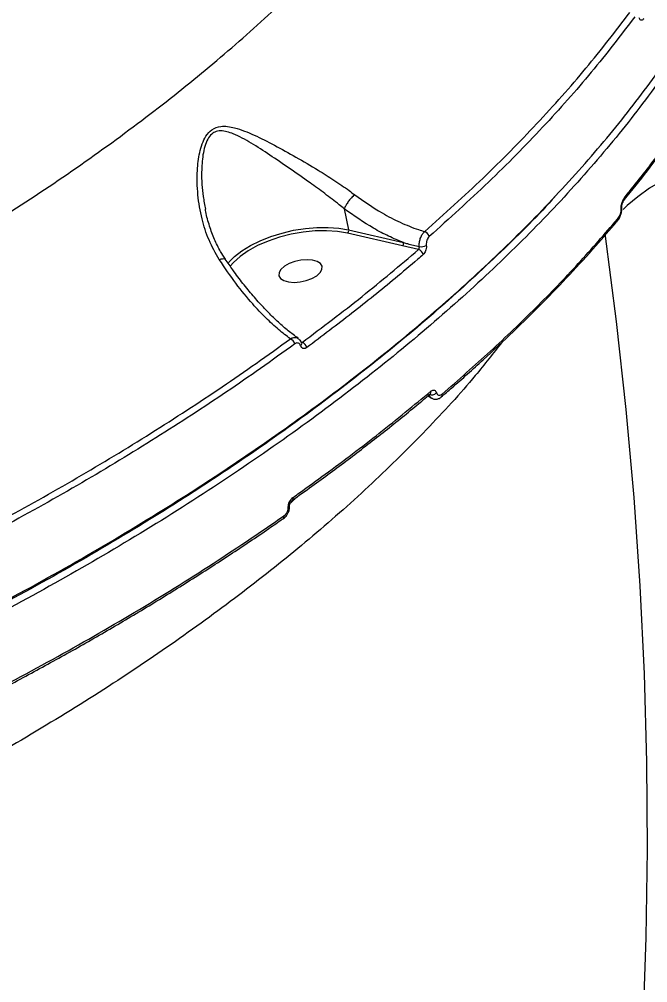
# Model space of a CAD drawing. Header units: millimetres. Extents: x -7720 to 6073, y -7402 to 5433.
# Drawn here: x 1564.4 to 1692.6, y -1005.5 to -808.9 of the extents above; entities that cross this region are included whole.
import ezdxf

# ---------------------------------------------------------------- set-up
doc = ezdxf.new("R2010")
doc.units = ezdxf.units.MM
for name, color, linetype in [('DIKOM_ОБЪЕКТ', 7, 'Continuous'), ('DIKOM_РАЗМЕР_ЗОНА', 7, 'Continuous'), ('DIKOM_РАЗМЕР_ОБЪЕКТА', 7, 'Continuous')]:
    doc.layers.add(name, color=color, linetype=linetype)
doc.styles.add('style1', font='arial.ttf', dxfattribs={"width": 0.8})
doc.dimstyles.new('1-50', dxfattribs={"dimtxt": 300, "dimasz": 200, "dimexe": 100, "dimexo": 0, "dimgap": 100, "dimtad": 1, "dimtxsty": 'style1', "dimcen": 200, "dimclrd": 7, "dimclre": 7, "dimclrt": 7, "dimadec": 1, "dimazin": 2, "dimtfac": 1, "dimtmove": 0, "dimatfit": 2, "dimfxl": 0, "dimlwd": 25, "dimlwe": 18, "dimarcsym": 0})

# ---------------------------------------------------------------- blocks, each defined once
blk = doc.blocks.new('*D1')
at = {"layer": 'Defpoints', "color": 0, "transparency": 16777216}
for p in [(-3938.71, 77.29), (4572.68, -275.21), (4572.68, -6577.9)]:
    blk.add_point(p, dxfattribs=at)
at = {"layer": 'DIKOM_РАЗМЕР_ОБЪЕКТА', "color": 7, "lineweight": 18, "transparency": 16777216}
for p, q in [((-3938.71, 77.29), (-3938.71, -6677.9)), ((4572.68, -275.21), (4572.68, -6677.9))]:
    blk.add_line(p, q, dxfattribs=at)
at = {"layer": 'DIKOM_РАЗМЕР_ОБЪЕКТА', "color": 7, "lineweight": 25, "transparency": 16777216}
blk.add_line((-3738.71, -6577.9), (4372.68, -6577.9), dxfattribs=at)
at = {"layer": 'DIKOM_РАЗМЕР_ОБЪЕКТА', "color": 7, "transparency": 16777216}
for points in [[(-3738.71, -6544.56), (-3738.71, -6611.23), (-3938.71, -6577.9)], [(4372.68, -6544.56), (4372.68, -6611.23), (4572.68, -6577.9)]]:
    blk.add_solid(points, dxfattribs=at)
at = {"layer": 'DIKOM_РАЗМЕР_ОБЪЕКТА', "color": 7, "transparency": 16777216, "insert": (316.98, -6324.72), "char_height": 300, "attachment_point": 5, "style": 'style1'}
blk.add_mtext('8500', dxfattribs=at)
blk = doc.blocks.new('*D2')
at = {"layer": 'Defpoints', "color": 0, "transparency": 16777216}
for p in [(-2365.16, 5433.02), (-7269.56, -6016.09), (1800.96, -6016.09)]:
    blk.add_point(p, dxfattribs=at)
at = {"layer": 'DIKOM_РАЗМЕР_ЗОНА', "color": 7, "lineweight": 18, "transparency": 16777216}
for p, q in [((-2365.16, 5433.02), (-7369.56, 5433.02)), ((1800.96, -6016.09), (-7369.56, -6016.09))]:
    blk.add_line(p, q, dxfattribs=at)
at = {"layer": 'DIKOM_РАЗМЕР_ЗОНА', "color": 7, "lineweight": 25, "transparency": 16777216}
blk.add_line((-7269.56, 5233.02), (-7269.56, -5816.09), dxfattribs=at)
at = {"layer": 'DIKOM_РАЗМЕР_ЗОНА', "color": 7, "transparency": 16777216}
for points in [[(-7302.9, 5233.02), (-7236.23, 5233.02), (-7269.56, 5433.02)], [(-7302.9, -5816.09), (-7236.23, -5816.09), (-7269.56, -6016.09)]]:
    blk.add_solid(points, dxfattribs=at)
at = {"layer": 'DIKOM_РАЗМЕР_ЗОНА', "color": 7, "transparency": 16777216, "insert": (-7522.73, -291.53), "char_height": 300, "attachment_point": 5, "rotation": 90, "style": 'style1'}
blk.add_mtext('11500', dxfattribs=at)
blk = doc.blocks.new('*D3')
at = {"layer": 'Defpoints', "color": 0, "transparency": 16777216}
for p in [(-5938.71, -432.44), (6072.68, -1006.94), (6072.68, -7302.44)]:
    blk.add_point(p, dxfattribs=at)
at = {"layer": 'DIKOM_РАЗМЕР_ЗОНА', "color": 7, "lineweight": 18, "transparency": 16777216}
for p, q in [((-5938.71, -432.44), (-5938.71, -7402.44)), ((6072.68, -1006.94), (6072.68, -7402.44))]:
    blk.add_line(p, q, dxfattribs=at)
at = {"layer": 'DIKOM_РАЗМЕР_ЗОНА', "color": 7, "lineweight": 25, "transparency": 16777216}
blk.add_line((-5738.71, -7302.44), (5872.68, -7302.44), dxfattribs=at)
at = {"layer": 'DIKOM_РАЗМЕР_ЗОНА', "color": 7, "transparency": 16777216}
for points in [[(-5738.71, -7269.1), (-5738.71, -7335.77), (-5938.71, -7302.44)], [(5872.68, -7269.1), (5872.68, -7335.77), (6072.68, -7302.44)]]:
    blk.add_solid(points, dxfattribs=at)
at = {"layer": 'DIKOM_РАЗМЕР_ЗОНА', "color": 7, "transparency": 16777216, "insert": (66.98, -7049.26), "char_height": 300, "attachment_point": 5, "style": 'style1'}
blk.add_mtext('12000', dxfattribs=at)

msp = doc.modelspace()

# ---------------------------------------------------------------- linework, layer by layer
at = {"layer": 'DIKOM_ОБЪЕКТ', "color": 7, "linetype": 'Continuous', "lineweight": 15}
for p, q in [((1630.745, -847.58), (1631.626, -851.864)), ((1642.616, -855.145), (1631.411, -852.533)), ((1631.626, -851.864), (1642.83, -854.475)), ((1645.879, -855.886), (1642.616, -855.145)), ((1621.859, -874.658), (1622.143, -874.835)), ((1648.244, -885.371), (1648.232, -885.38)), ((1650.54, -885.954), (1650.503, -885.983))]:
    msp.add_line(p, q, dxfattribs=at)
at = {"layer": 'DIKOM_ОБЪЕКТ', "color": 7, "linetype": 'Continuous', "lineweight": 15, "flags": 128}
for points in [[(1727.325, -833.489), (1723.545, -833.737), (1719.754, -834.167), (1715.986, -834.776), (1712.275, -835.558), (1708.655, -836.506), (1705.159, -837.612), (1701.82, -838.866), (1698.666, -840.255), (1695.728, -841.768), (1693.032, -843.39), (1690.603, -845.107), (1688.462, -846.903), (1687.625, -847.706)], [(1607.275, -858.384), (1608.364, -857.306), (1609.865, -856.142), (1611.624, -855.058), (1613.602, -854.078), (1615.756, -853.222), (1618.039, -852.51), (1620.402, -851.958), (1622.794, -851.576), (1625.163, -851.373), (1627.457, -851.354), (1629.627, -851.518), (1631.626, -851.864)], [(1631.411, -852.533), (1629.361, -852.185), (1627.127, -852.033), (1624.766, -852.079), (1622.333, -852.322), (1619.888, -852.758), (1617.489, -853.375), (1615.194, -854.158), (1613.059, -855.09), (1611.136, -856.146), (1609.471, -857.301), (1608.104, -858.528), (1607.432, -859.298)], [(1644.745, -1257.96), (1650.451, -1241.104), (1655.801, -1224.141), (1660.794, -1207.073), (1665.427, -1189.909), (1669.7, -1172.651), (1673.611, -1155.307), (1677.158, -1137.882), (1680.342, -1120.38), (1683.159, -1102.809), (1685.611, -1085.173), (1687.695, -1067.478), (1689.412, -1049.729), (1690.76, -1031.933), (1691.74, -1014.095), (1692.351, -996.22), (1692.592, -978.315), (1692.465, -960.385), (1691.968, -942.435), (1691.102, -924.472), (1689.867, -906.502), (1688.263, -888.529), (1686.292, -870.56), (1683.953, -852.6)], [(1606.965, -858.75), (1607.152, -858.525), (1607.275, -858.384)], [(1623.131, -857.948), (1621.886, -858.042), (1620.635, -858.316), (1619.48, -858.748), (1618.513, -859.303), (1617.814, -859.936), (1617.438, -860.596), (1617.417, -861.229), (1617.752, -861.784), (1618.416, -862.216), (1619.354, -862.49), (1620.492, -862.584), (1621.737, -862.49), (1622.988, -862.216), (1624.143, -861.784), (1625.11, -861.229), (1625.81, -860.596), (1626.185, -859.936), (1626.206, -859.303), (1625.871, -858.748), (1625.208, -858.316), (1624.269, -858.042), (1623.131, -857.948)], [(1619.315, -908.389), (1619.392, -908.349), (1619.458, -908.305), (1619.51, -908.259), (1619.549, -908.212), (1619.574, -908.164), (1619.585, -908.116), (1619.585, -908.104)], [(1618.212, -910.859), (1618.199, -910.868), (1618.168, -910.885)]]:
    msp.add_lwpolyline(points, dxfattribs=at)
at = {"layer": 'DIKOM_ОБЪЕКТ', "color": 7, "linetype": 'Continuous', "lineweight": 15}
for centre, radius, start, end in [((1687.406, -845.261), 0.655, 320.18186, 13.37312), ((1687.148, -847.259), 0.211, 299.34065, 353.33846), ((1685.864, -849.816), 0.64, 318.20388, 13.85119), ((1630.912, -852.004), 0.727, 313.34969, 11.15357), ((1646.745, -853.536), 1.37, 13.27944, 73.08031), ((1642.116, -854.616), 0.728, 313.38656, 11.13816), ((1645.532, -857.202), 1.361, 12.97034, 75.25609), ((1646.463, -853.109), 2.199, 259.07048, 297.23743), ((1619.179, -875.462), 1.483, 12.61599, 67.32954), ((1621.527, -875.093), 0.522, 306.42252, 11.43161), ((1621.648, -876.2), 1.452, 12.32246, 70.04069), ((1648.511, -884.194), 1.352, 245.32021, 319.55856), ((1647.845, -884.946), 0.584, 313.21404, 16.85592), ((1650.128, -885.533), 0.589, 314.44192, 16.41292), ((1619.779, -906.618), 0.546, 309.13133, 19.14863), ((1617.838, -910.449), 0.555, 312.38251, 18.64176)]:
    msp.add_arc(centre, radius, start, end, dxfattribs=at)
for points, knots in [([(1249.269, -948.48), (1256.156, -947.833), (1269.936, -946.538), (1290.742, -943.843), (1311.772, -940.576), (1332.975, -936.667), (1354.277, -932.129), (1375.21, -927.058), (1395.71, -921.485), (1415.725, -915.45), (1435.58, -908.854), (1455.199, -901.697), (1474.506, -893.989), (1493.081, -885.898), (1510.876, -877.461), (1527.864, -868.719), (1544.317, -859.534), (1560.153, -849.917), (1575.3, -839.891), (1589.436, -829.672), (1602.533, -819.296), (1614.59, -808.807), (1625.794, -798.037), (1636.07, -787.013), (1645.359, -775.767), (1653.465, -764.535), (1660.387, -753.354), (1666.146, -742.26), (1670.831, -731.081), (1674.379, -719.851), (1676.756, -708.609), (1677.806, -698.373), (1677.912, -689.122), (1677.374, -683.626), (1677.105, -680.875)], [0, 0, 0, 0, 0.0311785, 0.0623809, 0.0935594, 0.1256442, 0.1577551, 0.18984, 0.2210202, 0.2522244, 0.2834046, 0.3154897, 0.3476011, 0.3796862, 0.410889, 0.442116, 0.4733188, 0.5054257, 0.5375585, 0.5696655, 0.6009197, 0.6321979, 0.6634522, 0.6956101, 0.7277939, 0.7599519, 0.7912842, 0.8226405, 0.8539729, 0.886209, 0.9184712, 0.9507073, 0.9753306, 1, 1, 1, 1]), ([(1189.076, -1018.548), (1193.395, -1018.519), (1205.029, -1018.442), (1224.271, -1017.766), (1246.801, -1016.359), (1269.754, -1014.267), (1293.06, -1011.479), (1316.647, -1007.987), (1339.994, -1003.866), (1363.027, -999.147), (1385.681, -993.87), (1408.324, -987.949), (1430.876, -981.378), (1453.253, -974.164), (1474.965, -966.465), (1495.951, -958.321), (1516.17, -949.776), (1535.951, -940.693), (1555.206, -931.079), (1573.852, -920.957), (1591.272, -910.671), (1607.466, -900.279), (1622.46, -889.836), (1636.696, -879.049), (1650.095, -867.937), (1662.595, -856.531), (1674.08, -844.922), (1684.493, -833.143), (1693.798, -821.23), (1702.013, -809.142), (1709.048, -796.917), (1714.901, -784.588), (1719.251, -772.449), (1721.685, -764.275), (1722.315, -760.236), (1722.338, -760.094)], [0, 0, 0, 0, 0.0185356, 0.0499377, 0.0813639, 0.1127659, 0.1450801, 0.1774207, 0.2097349, 0.2411369, 0.2725631, 0.3039652, 0.3362794, 0.3686198, 0.4009341, 0.4323361, 0.4637624, 0.4951644, 0.5274786, 0.5598191, 0.5921333, 0.6224048, 0.6526976, 0.6829691, 0.7140547, 0.7451637, 0.7762491, 0.8076513, 0.8390775, 0.8704797, 0.9027941, 0.9351346, 0.9674489, 0.998851, 1, 1, 1, 1]), ([(1721.497, -767.088), (1720.864, -769.416), (1719.158, -775.686), (1715.34, -785.983), (1709.75, -797.957), (1702.856, -810.066), (1694.651, -822.273), (1685.124, -834.536), (1674.489, -846.586), (1662.806, -858.386), (1650.16, -869.905), (1636.345, -881.333), (1621.359, -892.623), (1605.227, -903.733), (1588.304, -914.418), (1570.666, -924.652), (1552.405, -934.417), (1533.223, -943.874), (1513.147, -952.975), (1492.228, -961.68), (1471.175, -969.7), (1450.095, -977.044), (1429.084, -983.734), (1407.548, -989.967), (1385.535, -995.706), (1363.106, -1000.92), (1340.447, -1005.558), (1317.622, -1009.595), (1294.701, -1013.015), (1271.611, -1015.822), (1248.426, -1017.98), (1225.227, -1019.464), (1202.522, -1020.242), (1180.38, -1020.328), (1158.851, -1019.751), (1137.588, -1018.5), (1116.671, -1016.555), (1096.202, -1013.89), (1077.748, -1010.815), (1066.421, -1008.396), (1061.411, -1007.327)], [0, 0, 0, 0, 0.0156515, 0.0421674, 0.0687038, 0.0952198, 0.122506, 0.1498144, 0.1771005, 0.2036165, 0.230153, 0.2566689, 0.283955, 0.3112635, 0.3385496, 0.3650656, 0.391602, 0.418118, 0.4454041, 0.4727126, 0.4999987, 0.52556, 0.5511395, 0.5767008, 0.6029494, 0.6292179, 0.6554666, 0.6819826, 0.7085191, 0.7350351, 0.7623214, 0.7896299, 0.8169161, 0.8434321, 0.8699685, 0.8964846, 0.9237709, 0.9510793, 0.9783655, 1, 1, 1, 1]), ([(1647.144, -852.225), (1651.182, -848.594), (1659.258, -841.332), (1670.173, -830.2), (1680.256, -818.922), (1686.098, -811.303), (1689.02, -807.493)], [0, 0, 0, 0, 0.2485968, 0.497193, 0.7485966, 1, 1, 1, 1]), ([(1690.041, -808.391), (1687.148, -812.166), (1681.361, -819.716), (1671.313, -830.979), (1660.352, -842.18), (1652.169, -849.541), (1648.078, -853.221)], [0, 0, 0, 0, 0.2485963, 0.4971933, 0.7485968, 1, 1, 1, 1]), ([(1691.836, -808.794), (1691.779, -808.863), (1691.647, -809.023), (1691.433, -809.123), (1691.222, -809.081), (1691.042, -808.913), (1690.961, -808.697), (1690.921, -808.588)], [0, 0, 0, 0, 0.1825106, 0.4237566, 0.6274523, 0.8134446, 1, 1, 1, 1]), ([(1687.892, -845.662), (1688.286, -845.193), (1690.33, -842.756), (1693.744, -838.333), (1698.108, -832.403), (1702.154, -826.473), (1705.88, -820.543), (1708.425, -816.27), (1709.641, -813.972), (1709.809, -813.654)], [0, 0, 0, 0, 0.0443264, 0.2303712, 0.4159822, 0.6009437, 0.7854348, 0.9702753, 1, 1, 1, 1]), ([(1688.043, -845.11), (1688.321, -844.77), (1689.713, -843.069), (1693.233, -838.636), (1698.302, -831.792), (1704.351, -822.847), (1707.916, -816.637), (1709.903, -813.177)], [0, 0, 0, 0, 0.03216551, 0.16083477, 0.41839629, 0.67595672, 1, 1, 1, 1]), ([(1605.234, -857.94), (1604.487, -856.626), (1602.992, -853.998), (1601.592, -849.5), (1600.759, -844.713), (1600.652, -840.144), (1601.067, -836.654), (1601.712, -834.323), (1602.487, -832.635), (1603.748, -831.215), (1605.355, -830.684), (1606.937, -830.733), (1609.185, -831.214), (1612.335, -832.449), (1616.482, -834.578), (1620.862, -836.975), (1624.968, -839.403), (1628.635, -841.713), (1631.136, -843.41), (1632.49, -844.418), (1632.861, -844.695)], [0, 0, 0, 0, 0.0712979, 0.1426954, 0.220343, 0.2979613, 0.3555863, 0.3853408, 0.4149605, 0.4491137, 0.4886709, 0.5175519, 0.5465115, 0.6250137, 0.7037151, 0.7839254, 0.8640156, 0.9212526, 0.9784152, 1, 1, 1, 1]), ([(1630.745, -847.574), (1630.745, -847.574), (1630.404, -847.285), (1629.105, -846.256), (1626.777, -844.464), (1623.356, -841.988), (1619.561, -839.312), (1615.532, -836.596), (1611.74, -834.101), (1608.866, -832.546), (1606.807, -831.804), (1605.528, -831.598), (1604.556, -831.772), (1603.715, -832.256), (1603.242, -832.767), (1602.682, -833.699), (1602.237, -834.848), (1601.76, -837.118), (1601.552, -840.548), (1601.721, -844.303), (1602.264, -846.783), (1602.453, -847.648)], [0, 0, 0, 0, 0.0000398, 0.0263126, 0.0971325, 0.1680429, 0.2682085, 0.3685029, 0.4656683, 0.5625673, 0.5967019, 0.6307066, 0.6646776, 0.6750688, 0.7056468, 0.7129155, 0.747287, 0.781893, 0.851819, 0.9483444, 1, 1, 1, 1]), ([(1673.672, -845.128), (1673.505, -845.317), (1669.967, -849.336), (1662.017, -857.081), (1649.818, -868.323), (1636.488, -879.377), (1622.249, -890.213), (1607.118, -900.779), (1590.939, -911.176), (1573.678, -921.366), (1555.346, -931.323), (1536.219, -940.894), (1516.39, -950.033), (1495.949, -958.698), (1474.956, -966.858), (1453.433, -974.488), (1431.428, -981.586), (1409.013, -988.136), (1386.292, -994.106), (1363.373, -999.47), (1341.778, -1003.903), (1321.586, -1007.525), (1302.828, -1010.465), (1284.088, -1012.977), (1265.192, -1015.08), (1246.176, -1016.75), (1227.085, -1017.958), (1208.16, -1018.727), (1195.747, -1018.836), (1189.544, -1018.891)], [0, 0, 0, 0, 0.0019425, 0.0413, 0.0807724, 0.1203034, 0.1598345, 0.1993068, 0.2386642, 0.2795277, 0.3205201, 0.3615779, 0.4026359, 0.4436281, 0.4844917, 0.5253551, 0.5663474, 0.6074053, 0.6484632, 0.6894555, 0.730319, 0.7634301, 0.7965756, 0.829721, 0.8628322, 0.8971052, 0.9314161, 0.965727, 1, 1, 1, 1]), ([(1632.861, -844.695), (1632.833, -844.717), (1632.711, -844.814), (1632.406, -845.088), (1631.934, -845.597), (1631.421, -846.278), (1630.989, -846.978), (1630.827, -847.375), (1630.745, -847.574)], [0, 0, 0, 0, 0.0352184, 0.1540872, 0.3655555, 0.5770458, 0.788512, 1, 1, 1, 1]), ([(1632.861, -844.695), (1634.715, -846.008), (1637.767, -848.17), (1642.158, -850.4), (1645.064, -851.578), (1646.72, -852.094), (1647.144, -852.225)], [0, 0, 0, 0, 0.3957861, 0.6516337, 0.9109949, 1, 1, 1, 1]), ([(1687.251, -847.443), (1687.249, -847.411), (1687.239, -847.262), (1687.258, -846.93), (1687.359, -846.438), (1687.605, -845.739), (1687.868, -845.361), (1688.043, -845.11)], [0, 0, 0, 0, 0.0349279, 0.1620306, 0.3362717, 0.5591582, 1, 1, 1, 1]), ([(1687.371, -847.36), (1687.37, -847.357), (1687.368, -847.351), (1687.36, -847.311), (1687.354, -847.248), (1687.353, -847.15), (1687.362, -847.012), (1687.394, -846.807), (1687.472, -846.508), (1687.627, -846.113), (1687.801, -845.813), (1687.898, -845.7), (1687.921, -845.674)], [0, 0, 0, 0, 0.0287902, 0.0566981, 0.0917711, 0.1302832, 0.1819838, 0.2608126, 0.3865492, 0.5909928, 0.9064692, 1, 1, 1, 1]), ([(1606.469, -857.832), (1606.131, -857.319), (1605.289, -856.041), (1604.21, -853.78), (1603.216, -851.068), (1602.615, -848.996), (1602.42, -847.83), (1602.393, -847.663)], [0, 0, 0, 0, 0.1684376, 0.4196585, 0.6825442, 0.9546765, 1, 1, 1, 1]), ([(1630.745, -847.58), (1630.745, -847.579), (1630.745, -847.576), (1630.745, -847.575), (1630.745, -847.574)], [0, 0, 0, 0, 0.6536401, 1, 1, 1, 1]), ([(1642.83, -854.475), (1641.811, -854.05), (1639.765, -853.196), (1635.689, -851.06), (1632.716, -848.968), (1630.745, -847.58)], [0, 0, 0, 0, 0.2503968, 0.5028608, 1, 1, 1, 1]), ([(1686.357, -850.21), (1686.41, -850.15), (1686.644, -849.885), (1686.955, -849.328), (1687.24, -848.548), (1687.385, -847.845), (1687.35, -847.441), (1687.336, -847.285)], [0, 0, 0, 0, 0.08937884, 0.39543276, 0.64277229, 0.86210869, 1, 1, 1, 1]), ([(1686.485, -849.663), (1686.657, -849.422), (1686.913, -849.063), (1687.15, -848.399), (1687.246, -847.934), (1687.263, -847.616), (1687.253, -847.473), (1687.251, -847.443)], [0, 0, 0, 0, 0.4455915, 0.6623175, 0.8364757, 0.9657176, 1, 1, 1, 1]), ([(1650.472, -885.941), (1651.203, -885.324), (1654.162, -882.825), (1659.091, -878.393), (1665.251, -872.647), (1671.135, -866.852), (1676.75, -861.019), (1681.828, -855.473), (1684.899, -851.86), (1686.299, -850.213)], [0, 0, 0, 0, 0.0531617, 0.2151944, 0.3773487, 0.5395903, 0.7018813, 0.8641787, 1, 1, 1, 1]), ([(1650.693, -885.367), (1654.026, -882.457), (1660.691, -876.639), (1669.919, -867.751), (1678.618, -858.764), (1683.863, -852.696), (1686.485, -849.663)], [0, 0, 0, 0, 0.2490976, 0.4981942, 0.7490968, 1, 1, 1, 1]), ([(1646.047, -855.267), (1646.043, -855.208), (1646.022, -854.889), (1646.07, -854.263), (1646.3, -853.442), (1646.667, -852.708), (1646.985, -852.386), (1647.144, -852.225)], [0, 0, 0, 0, 0.0542354, 0.2910967, 0.5276397, 0.7637191, 1, 1, 1, 1]), ([(1642.83, -854.475), (1643.091, -854.542), (1644.161, -854.817), (1645.235, -855.074), (1646.047, -855.267)], [0, 0, 0, 0, 0.2436194, 1, 1, 1, 1]), ([(1648.078, -853.221), (1647.986, -853.319), (1647.801, -853.514), (1647.594, -853.959), (1647.469, -854.456), (1647.449, -854.835), (1647.467, -855.028), (1647.47, -855.064)], [0, 0, 0, 0, 0.2363862, 0.47258, 0.7091591, 0.9458693, 1, 1, 1, 1]), ([(1622.143, -874.835), (1626.274, -871.722), (1634.544, -865.489), (1642.098, -859.089), (1645.879, -855.886)], [0, 0, 0, 0, 0.4994492, 1, 1, 1, 1]), ([(1646.859, -856.897), (1646.48, -857.223), (1644.586, -858.857), (1639.82, -862.871), (1632.363, -868.902), (1626.167, -873.56), (1623.067, -875.891)], [0, 0, 0, 0, 0.0507721, 0.2538479, 0.6266951, 1, 1, 1, 1]), ([(1645.879, -855.886), (1645.906, -855.853), (1645.961, -855.786), (1646.02, -855.636), (1646.053, -855.47), (1646.055, -855.344), (1646.048, -855.279), (1646.047, -855.267)], [0, 0, 0, 0, 0.2373286, 0.4742613, 0.7108107, 0.9467651, 1, 1, 1, 1]), ([(1647.47, -855.064), (1647.473, -855.099), (1647.49, -855.29), (1647.47, -855.667), (1647.346, -856.161), (1647.138, -856.605), (1646.952, -856.799), (1646.859, -856.897)], [0, 0, 0, 0, 0.0535516, 0.2898224, 0.5263892, 0.7631805, 1, 1, 1, 1]), ([(1605.234, -857.94), (1605.272, -857.925), (1605.508, -857.835), (1605.907, -857.73), (1606.28, -857.718), (1606.361, -857.826), (1606.391, -857.865)], [0, 0, 0, 0, 0.0656441, 0.4100447, 0.7833252, 1, 1, 1, 1]), ([(1619.751, -874.093), (1618.953, -873.495), (1617.299, -872.253), (1614.713, -869.859), (1611.788, -866.755), (1608.576, -862.85), (1606.356, -859.588), (1605.234, -857.94)], [0, 0, 0, 0, 0.1665432, 0.3455473, 0.5267559, 0.7607797, 1, 1, 1, 1]), ([(1621.337, -873.965), (1620.987, -873.723), (1620.006, -873.044), (1618.317, -871.647), (1616.291, -869.799), (1614.22, -867.691), (1612.132, -865.356), (1610.054, -862.808), (1608.153, -860.296), (1606.977, -858.568), (1606.463, -857.813)], [0, 0, 0, 0, 0.0736796, 0.20688934, 0.34211432, 0.47894648, 0.616818, 0.75513618, 0.89311106, 1, 1, 1, 1]), ([(1552.413, -915.587), (1557.787, -912.718), (1568.537, -906.981), (1583.933, -897.979), (1598.74, -888.697), (1610.619, -880.689), (1617.435, -875.766), (1619.751, -874.093)], [0, 0, 0, 0, 0.2203106, 0.4406219, 0.6630838, 0.8855454, 1, 1, 1, 1]), ([(1619.751, -874.093), (1619.821, -874.054), (1620.095, -873.899), (1620.576, -873.79), (1621.042, -873.829), (1621.238, -873.992), (1621.287, -874.033)], [0, 0, 0, 0, 0.1307689, 0.5090554, 0.8768203, 1, 1, 1, 1]), ([(1622.03, -874.993), (1622.02, -874.955), (1621.947, -874.681), (1621.728, -874.323), (1621.43, -874.13), (1621.33, -874.065)], [0, 0, 0, 0, 0.09542508, 0.69876405, 1, 1, 1, 1]), ([(1662.959, -874.74), (1661.166, -877.028), (1656.461, -883.033), (1647.618, -892.661), (1636.585, -903.586), (1624.595, -914.24), (1611.77, -924.599), (1598.173, -934.637), (1583.586, -944.52), (1568.02, -954.205), (1551.504, -963.654), (1534.399, -972.661), (1516.776, -981.206), (1498.717, -989.28), (1479.934, -997.012), (1460.461, -1004.36), (1440.351, -1011.29), (1420.034, -1017.654), (1399.586, -1023.444), (1379.079, -1028.662), (1358.194, -1033.393), (1336.987, -1037.599), (1315.526, -1041.253), (1294.264, -1044.278), (1273.269, -1046.68), (1252.6, -1048.474), (1231.942, -1049.69), (1211.367, -1050.298), (1190.948, -1050.286), (1172.528, -1049.688), (1156.013, -1048.702), (1146.293, -1047.8), (1141.429, -1047.349)], [0, 0, 0, 0, 0.0213228, 0.0559646, 0.0906346, 0.1252762, 0.1589413, 0.1926322, 0.2262974, 0.2609395, 0.2956095, 0.3302517, 0.3639413, 0.3976567, 0.4313464, 0.4660119, 0.5007054, 0.535371, 0.569116, 0.6028868, 0.6366318, 0.6713525, 0.7061012, 0.7408219, 0.7746512, 0.8085064, 0.8423357, 0.8771408, 0.9119739, 0.9467791, 0.9733646, 1, 1, 1, 1]), ([(1620.626, -875.138), (1618.306, -876.814), (1611.518, -881.717), (1599.708, -889.682), (1584.926, -898.958), (1569.456, -908.014), (1558.578, -913.821), (1553.139, -916.724)], [0, 0, 0, 0, 0.1144538, 0.3347657, 0.5550753, 0.7775378, 1, 1, 1, 1]), ([(1621.837, -875.512), (1621.783, -875.394), (1621.675, -875.158), (1621.404, -874.965), (1621.084, -874.921), (1620.814, -875.01), (1620.665, -875.111), (1620.626, -875.138)], [0, 0, 0, 0, 0.2256465, 0.4513914, 0.6802014, 0.9176584, 1, 1, 1, 1]), ([(1623.067, -875.891), (1623.027, -875.917), (1622.875, -876.022), (1622.601, -876.112), (1622.276, -876.066), (1622.001, -875.87), (1621.892, -875.632), (1621.837, -875.512)], [0, 0, 0, 0, 0.082607, 0.3217507, 0.5513137, 0.7755654, 1, 1, 1, 1]), ([(1622.025, -874.949), (1622.036, -874.948), (1622.071, -874.947), (1622.11, -874.897), (1622.137, -874.848), (1622.143, -874.835)], [0, 0, 0, 0, 0.2515432, 0.8057143, 1, 1, 1, 1]), ([(1622.045, -875.008), (1622.046, -875.009), (1622.054, -875.018), (1622.045, -874.999), (1622.037, -874.984)], [0, 0, 0, 0, 0.1655587, 1, 1, 1, 1]), ([(1648.403, -884.776), (1648.435, -884.751), (1648.573, -884.642), (1648.824, -884.535), (1649.125, -884.56), (1649.381, -884.731), (1649.487, -884.957), (1649.54, -885.071)], [0, 0, 0, 0, 0.0733479, 0.3225415, 0.5550292, 0.7773928, 1, 1, 1, 1]), ([(1620.11, -907.021), (1621.457, -906.074), (1625.358, -903.33), (1631.556, -898.721), (1638.689, -893.206), (1644.239, -888.75), (1647.327, -886.119), (1648.218, -885.36)], [0, 0, 0, 0, 0.1344238, 0.389368, 0.6436873, 0.8972828, 1, 1, 1, 1]), ([(1620.295, -906.439), (1620.735, -906.127), (1622.935, -904.568), (1628.921, -900.233), (1638.016, -893.358), (1644.939, -887.639), (1648.403, -884.776)], [0, 0, 0, 0, 0.0441419, 0.2207217, 0.6100166, 1, 1, 1, 1]), ([(1647.753, -885.754), (1647.841, -885.796), (1648.098, -885.921), (1648.377, -886.104), (1648.56, -886.224)], [0, 0, 0, 0, 0.34283792, 1, 1, 1, 1]), ([(1648.562, -886.172), (1648.457, -886.114), (1648.241, -885.995), (1648.116, -885.734), (1648.051, -885.599)], [0, 0, 0, 0, 0.4863674, 1, 1, 1, 1]), ([(1648.244, -885.373), (1648.254, -885.365), (1648.271, -885.35), (1648.264, -885.354), (1648.26, -885.356)], [0, 0, 0, 0, 0.5336243, 1, 1, 1, 1]), ([(1648.561, -886.174), (1648.61, -886.213), (1648.841, -886.395), (1649.373, -886.463), (1649.998, -886.318), (1650.388, -886.126), (1650.539, -885.955), (1650.54, -885.952)], [0, 0, 0, 0, 0.0871833, 0.4064376, 0.6920558, 0.9960976, 1, 1, 1, 1]), ([(1649.54, -885.071), (1649.593, -885.185), (1649.7, -885.414), (1649.96, -885.587), (1650.265, -885.614), (1650.52, -885.506), (1650.661, -885.393), (1650.693, -885.367)], [0, 0, 0, 0, 0.2210913, 0.4418531, 0.6745151, 0.9251572, 1, 1, 1, 1]), ([(1618.205, -910.849), (1618.26, -910.814), (1618.564, -910.623), (1619.002, -910.116), (1619.414, -909.337), (1619.611, -908.635), (1619.568, -908.237), (1619.554, -908.105)], [0, 0, 0, 0, 0.0651548, 0.3622599, 0.624098, 0.8749108, 1, 1, 1, 1]), ([(1619.315, -908.389), (1619.32, -908.224), (1619.328, -907.895), (1619.516, -907.365), (1619.818, -906.866), (1620.108, -906.575), (1620.276, -906.453), (1620.295, -906.439)], [0, 0, 0, 0, 0.2147595, 0.4259189, 0.681713, 0.9641219, 1, 1, 1, 1]), ([(1619.585, -908.096), (1619.585, -908.094), (1619.582, -908.077), (1619.584, -908.011), (1619.597, -907.898), (1619.636, -907.743), (1619.715, -907.544), (1619.848, -907.319), (1620.011, -907.126), (1620.099, -907.068), (1620.135, -907.044)], [0, 0, 0, 0, 0.00547344, 0.0767063, 0.15086832, 0.25811142, 0.39344489, 0.58133487, 0.82901096, 1, 1, 1, 1]), ([(1620.649, -906.64), (1620.542, -906.782), (1620.219, -907.212), (1619.883, -907.506), (1619.657, -907.702)], [0, 0, 0, 0, 0.3304982, 1, 1, 1, 1]), ([(1618.364, -910.271), (1618.531, -910.13), (1618.825, -909.882), (1619.13, -909.362), (1619.305, -908.859), (1619.312, -908.547), (1619.315, -908.389)], [0, 0, 0, 0, 0.3292071, 0.5797616, 0.7886047, 1, 1, 1, 1]), ([(1552.513, -949.842), (1553.514, -949.338), (1557.627, -947.269), (1564.669, -943.533), (1573.631, -938.636), (1582.392, -933.638), (1590.958, -928.552), (1599.321, -923.382), (1607.455, -918.128), (1613.73, -913.945), (1617.213, -911.491), (1618.139, -910.839)], [0, 0, 0, 0, 0.0418356, 0.1717659, 0.3018162, 0.4319588, 0.5621652, 0.6924055, 0.8226414, 0.9528448, 1, 1, 1, 1]), ([(1552.684, -949.303), (1558.549, -946.255), (1570.279, -940.159), (1587.037, -930.537), (1603.2, -920.607), (1613.309, -913.716), (1618.364, -910.271)], [0, 0, 0, 0, 0.24859604, 0.49719036, 0.74859464, 1, 1, 1, 1])]:
    msp.add_open_spline(points, degree=3, knots=knots, dxfattribs=at)

# ---------------------------------------------------------------- dimensions: what is measured, and where the dimension line sits
at = {"layer": 'DIKOM_РАЗМЕР_ЗОНА'}
dim = msp.add_linear_dim(base=(-7269.562, -6016.09), p1=(-2365.162, 5433.022), p2=(1800.959, -6016.09), angle=90, text='11500', dimstyle='1-50', dxfattribs=at)
dim.commit()
dim.dimension.update_dxf_attribs({"geometry": '*D2', "text_midpoint": (-7269.562, -291.534), "dimtype": 160})
dim = msp.add_linear_dim(base=(6072.676, -7302.437), p1=(-5938.714, -432.437), p2=(6072.676, -1006.937), text='12000', dimstyle='1-50', dxfattribs=at)
dim.commit()
dim.dimension.update_dxf_attribs({"geometry": '*D3', "text_midpoint": (66.981, -7302.437), "dimtype": 160})
at = {"layer": 'DIKOM_РАЗМЕР_ОБЪЕКТА'}
dim = msp.add_linear_dim(base=(4572.676, -6577.897), p1=(-3938.714, 77.288), p2=(4572.676, -275.211), text='8500', dimstyle='1-50', dxfattribs=at)
dim.commit()
dim.dimension.update_dxf_attribs({"geometry": '*D1', "text_midpoint": (316.981, -6577.897), "dimtype": 160})

doc.saveas('drawing.dxf')
